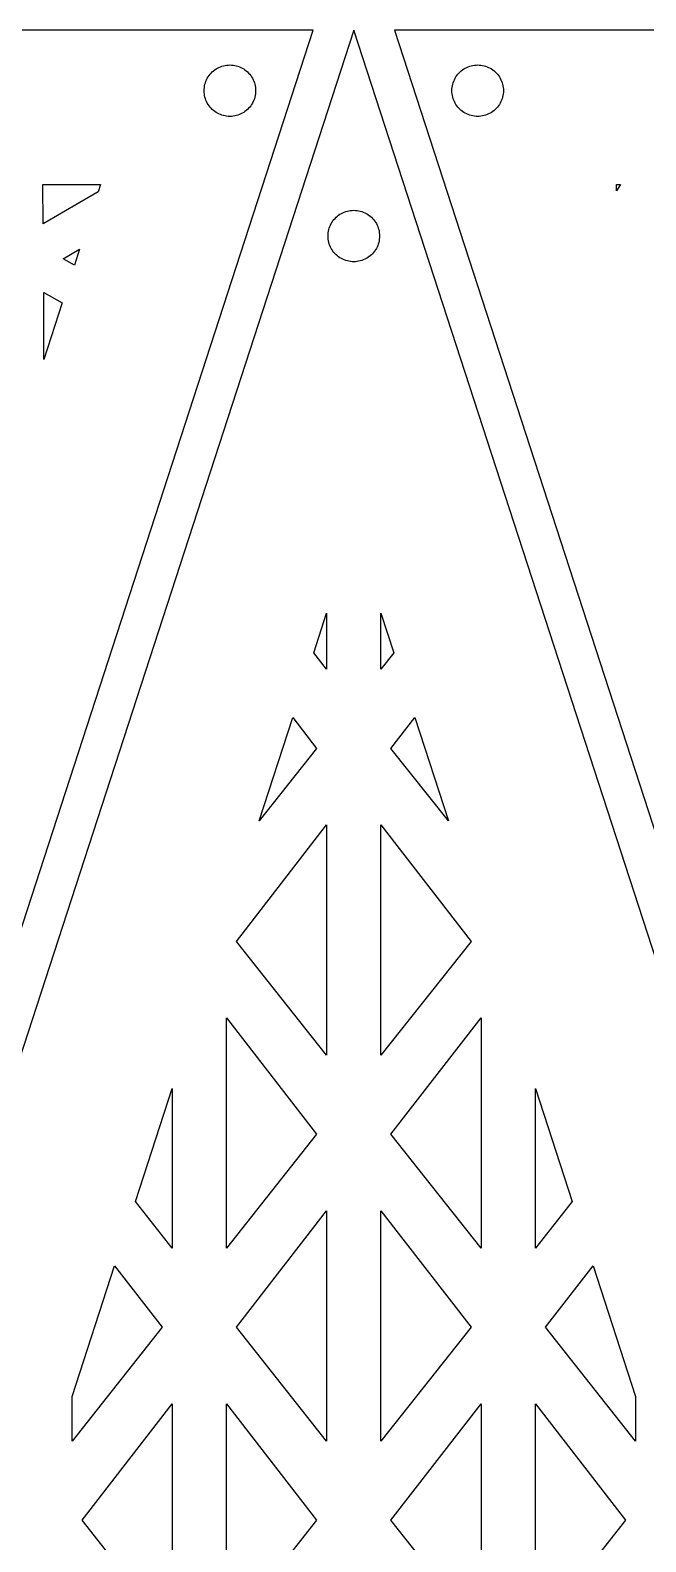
# Model space of a CAD drawing. Header units: metres. Extents: x 20 to 717, y 20 to 251.
# Drawn here: x 382.5 to 430.3, y 133.3 to 250.8 of the extents above; entities that cross this region are included whole.
import ezdxf

# ---------------------------------------------------------------- set-up
doc = ezdxf.new("R2010")
doc.units = ezdxf.units.M

msp = doc.modelspace()

# ---------------------------------------------------------------- linework, layer by layer
for p, q in [((404.463, 250.826), (254.463, 250.826)), ((329.463, 20.0001), (404.463, 250.826)), ((407.617, 250.826), (332.617, 20)), ((482.617, 20), (407.617, 250.826)), ((560.772, 250.826), (410.772, 250.826)), ((410.772, 250.826), (485.772, 20.0001)), ((397.028, 247.877), (397.14, 247.934)), ((397.14, 247.934), (397.255, 247.984)), ((397.255, 247.984), (397.373, 248.026)), ((397.373, 248.026), (397.493, 248.062)), ((397.493, 248.062), (397.617, 248.089)), ((397.617, 248.089), (397.741, 248.109)), ((397.741, 248.109), (397.866, 248.12)), ((397.866, 248.12), (397.992, 248.124)), ((397.992, 248.124), (398.117, 248.12)), ((398.117, 248.12), (398.242, 248.109)), ((398.242, 248.109), (398.366, 248.089)), ((398.366, 248.089), (398.489, 248.062)), ((398.489, 248.062), (398.609, 248.026)), ((398.609, 248.026), (398.727, 247.984)), ((398.727, 247.984), (398.843, 247.934)), ((398.843, 247.934), (398.954, 247.877)), ((416.281, 247.877), (416.392, 247.934)), ((416.392, 247.934), (416.508, 247.984)), ((416.508, 247.984), (416.626, 248.026)), ((416.626, 248.026), (416.747, 248.062)), ((416.747, 248.062), (416.87, 248.089)), ((416.87, 248.089), (416.994, 248.109)), ((416.994, 248.109), (417.119, 248.12)), ((417.119, 248.12), (417.244, 248.124)), ((417.244, 248.124), (417.37, 248.12)), ((417.37, 248.12), (417.495, 248.109)), ((417.495, 248.109), (417.619, 248.089)), ((417.619, 248.089), (417.742, 248.062)), ((417.742, 248.062), (417.862, 248.026)), ((417.862, 248.026), (417.98, 247.984)), ((417.98, 247.984), (418.095, 247.934)), ((418.095, 247.934), (418.207, 247.877)), ((396.089, 246.742), (396.131, 246.86)), ((396.131, 246.86), (396.181, 246.976)), ((396.181, 246.976), (396.239, 247.087)), ((396.239, 247.087), (396.302, 247.195)), ((396.302, 247.195), (396.373, 247.3)), ((396.373, 247.3), (396.45, 247.399)), ((396.45, 247.399), (396.534, 247.493)), ((396.534, 247.493), (396.622, 247.582)), ((396.622, 247.582), (396.716, 247.665)), ((396.716, 247.665), (396.816, 247.742)), ((396.816, 247.742), (396.919, 247.813)), ((396.919, 247.813), (397.028, 247.877)), ((398.954, 247.877), (399.063, 247.813)), ((399.063, 247.813), (399.166, 247.742)), ((399.166, 247.742), (399.266, 247.665)), ((399.266, 247.665), (399.361, 247.582)), ((399.361, 247.582), (399.449, 247.493)), ((399.449, 247.493), (399.533, 247.399)), ((399.533, 247.399), (399.609, 247.3)), ((399.609, 247.3), (399.68, 247.195)), ((399.68, 247.195), (399.743, 247.087)), ((399.743, 247.087), (399.801, 246.976)), ((399.801, 246.976), (399.851, 246.86)), ((399.851, 246.86), (399.893, 246.742)), ((415.342, 246.742), (415.384, 246.86)), ((415.384, 246.86), (415.434, 246.976)), ((415.434, 246.976), (415.492, 247.087)), ((415.492, 247.087), (415.555, 247.195)), ((415.555, 247.195), (415.626, 247.3)), ((415.626, 247.3), (415.703, 247.399)), ((415.703, 247.399), (415.787, 247.493)), ((415.787, 247.493), (415.874, 247.582)), ((415.874, 247.582), (415.969, 247.665)), ((415.969, 247.665), (416.069, 247.742)), ((416.069, 247.742), (416.172, 247.813)), ((416.172, 247.813), (416.281, 247.877)), ((418.207, 247.877), (418.316, 247.813)), ((418.316, 247.813), (418.419, 247.742)), ((418.419, 247.742), (418.519, 247.665)), ((418.519, 247.665), (418.613, 247.582)), ((418.613, 247.582), (418.702, 247.493)), ((418.702, 247.493), (418.786, 247.399)), ((418.786, 247.399), (418.862, 247.3)), ((418.862, 247.3), (418.933, 247.195)), ((418.933, 247.195), (418.997, 247.087)), ((418.997, 247.087), (419.054, 246.976)), ((419.054, 246.976), (419.104, 246.86)), ((419.104, 246.86), (419.146, 246.742)), ((395.992, 246.124), (395.995, 246.249)), ((395.995, 245.998), (395.992, 246.124)), ((395.995, 246.249), (396.007, 246.375)), ((396.007, 245.873), (395.995, 245.998)), ((396.007, 246.375), (396.027, 246.499)), ((396.027, 245.749), (396.007, 245.873)), ((396.027, 246.499), (396.054, 246.621)), ((396.054, 245.627), (396.027, 245.749)), ((396.054, 246.621), (396.089, 246.742)), ((396.089, 245.506), (396.054, 245.627)), ((399.893, 246.742), (399.928, 246.621)), ((399.928, 245.627), (399.893, 245.506)), ((399.928, 246.621), (399.955, 246.499)), ((399.955, 245.749), (399.928, 245.627)), ((399.955, 246.499), (399.975, 246.375)), ((399.975, 245.873), (399.955, 245.749)), ((399.975, 246.375), (399.987, 246.249)), ((399.987, 245.998), (399.975, 245.873)), ((399.987, 246.249), (399.992, 246.124)), ((399.992, 246.124), (399.987, 245.998)), ((415.244, 246.124), (415.248, 246.249)), ((415.248, 245.998), (415.244, 246.124)), ((415.248, 246.249), (415.26, 246.375)), ((415.26, 245.873), (415.248, 245.998)), ((415.26, 246.375), (415.28, 246.499)), ((415.28, 245.749), (415.26, 245.873)), ((415.28, 246.499), (415.307, 246.621)), ((415.307, 245.627), (415.28, 245.749)), ((415.307, 246.621), (415.342, 246.742)), ((415.342, 245.506), (415.307, 245.627)), ((419.146, 246.742), (419.181, 246.621)), ((419.181, 245.627), (419.146, 245.506)), ((419.181, 246.621), (419.208, 246.499)), ((419.208, 245.749), (419.181, 245.627)), ((419.208, 246.499), (419.228, 246.375)), ((419.228, 245.873), (419.208, 245.749)), ((419.228, 246.375), (419.24, 246.249)), ((419.24, 245.998), (419.228, 245.873)), ((419.24, 246.249), (419.244, 246.124)), ((419.244, 246.124), (419.24, 245.998)), ((396.131, 245.388), (396.089, 245.506)), ((396.181, 245.273), (396.131, 245.388)), ((396.239, 245.16), (396.181, 245.273)), ((396.302, 245.052), (396.239, 245.16)), ((396.373, 244.948), (396.302, 245.052)), ((396.45, 244.849), (396.373, 244.948)), ((396.534, 244.755), (396.45, 244.849)), ((396.622, 244.666), (396.534, 244.755)), ((396.716, 244.583), (396.622, 244.666)), ((396.816, 244.506), (396.716, 244.583)), ((396.919, 244.436), (396.816, 244.506)), ((397.028, 244.371), (396.919, 244.436)), ((399.063, 244.436), (398.954, 244.371)), ((399.166, 244.506), (399.063, 244.436)), ((399.266, 244.583), (399.166, 244.506)), ((399.361, 244.666), (399.266, 244.583)), ((399.449, 244.755), (399.361, 244.666)), ((399.533, 244.849), (399.449, 244.755)), ((399.609, 244.948), (399.533, 244.849)), ((399.68, 245.052), (399.609, 244.948)), ((399.743, 245.16), (399.68, 245.052)), ((399.801, 245.273), (399.743, 245.16)), ((399.851, 245.388), (399.801, 245.273)), ((399.893, 245.506), (399.851, 245.388)), ((415.384, 245.388), (415.342, 245.506)), ((415.434, 245.273), (415.384, 245.388)), ((415.492, 245.16), (415.434, 245.273)), ((415.555, 245.052), (415.492, 245.16)), ((415.626, 244.948), (415.555, 245.052)), ((415.703, 244.849), (415.626, 244.948)), ((415.787, 244.755), (415.703, 244.849)), ((415.874, 244.666), (415.787, 244.755)), ((415.969, 244.583), (415.874, 244.666)), ((416.069, 244.506), (415.969, 244.583)), ((416.172, 244.436), (416.069, 244.506)), ((416.281, 244.371), (416.172, 244.436)), ((418.316, 244.436), (418.207, 244.371)), ((418.419, 244.506), (418.316, 244.436)), ((418.519, 244.583), (418.419, 244.506)), ((418.613, 244.666), (418.519, 244.583)), ((418.702, 244.755), (418.613, 244.666)), ((418.786, 244.849), (418.702, 244.755)), ((418.862, 244.948), (418.786, 244.849)), ((418.933, 245.052), (418.862, 244.948)), ((418.997, 245.16), (418.933, 245.052)), ((419.054, 245.273), (418.997, 245.16)), ((419.104, 245.388), (419.054, 245.273)), ((419.146, 245.506), (419.104, 245.388)), ((397.14, 244.315), (397.028, 244.371)), ((397.255, 244.265), (397.14, 244.315)), ((397.373, 244.222), (397.255, 244.265)), ((397.493, 244.187), (397.373, 244.222)), ((397.617, 244.159), (397.493, 244.187)), ((397.741, 244.14), (397.617, 244.159)), ((397.866, 244.128), (397.741, 244.14)), ((397.992, 244.124), (397.866, 244.128)), ((398.117, 244.128), (397.992, 244.124)), ((398.242, 244.14), (398.117, 244.128)), ((398.366, 244.159), (398.242, 244.14)), ((398.489, 244.187), (398.366, 244.159)), ((398.609, 244.222), (398.489, 244.187)), ((398.727, 244.265), (398.609, 244.222)), ((398.843, 244.315), (398.727, 244.265)), ((398.954, 244.371), (398.843, 244.315)), ((416.392, 244.315), (416.281, 244.371)), ((416.508, 244.265), (416.392, 244.315)), ((416.626, 244.222), (416.508, 244.265)), ((416.747, 244.187), (416.626, 244.222)), ((416.87, 244.159), (416.747, 244.187)), ((416.994, 244.14), (416.87, 244.159)), ((417.119, 244.128), (416.994, 244.14)), ((417.244, 244.124), (417.119, 244.128)), ((417.37, 244.128), (417.244, 244.124)), ((417.495, 244.14), (417.37, 244.128)), ((417.619, 244.159), (417.495, 244.14)), ((417.742, 244.187), (417.619, 244.159)), ((417.862, 244.222), (417.742, 244.187)), ((417.98, 244.265), (417.862, 244.222)), ((418.095, 244.315), (417.98, 244.265)), ((418.207, 244.371), (418.095, 244.315)), ((383.454, 238.826), (387.947, 238.826)), ((383.479, 235.785), (383.454, 238.826)), ((387.947, 238.826), (387.762, 238.258)), ((428.026, 238.826), (428.328, 238.826)), ((428.328, 238.826), (428.026, 238.337)), ((428.026, 238.337), (428.026, 238.826)), ((387.762, 238.258), (383.479, 235.785)), ((406.076, 236.101), (406.159, 236.195)), ((406.159, 236.195), (406.248, 236.284)), ((406.248, 236.284), (406.343, 236.367)), ((406.343, 236.367), (406.442, 236.444)), ((406.442, 236.444), (406.546, 236.515)), ((406.546, 236.515), (406.654, 236.579)), ((406.654, 236.579), (406.766, 236.636)), ((406.766, 236.636), (406.881, 236.686)), ((406.881, 236.686), (406.999, 236.728)), ((406.999, 236.728), (407.12, 236.763)), ((407.12, 236.763), (407.242, 236.791)), ((407.242, 236.791), (407.367, 236.81)), ((407.367, 236.81), (407.492, 236.822)), ((407.492, 236.822), (407.617, 236.826)), ((407.617, 236.826), (407.743, 236.822)), ((407.743, 236.822), (407.868, 236.81)), ((407.868, 236.81), (407.992, 236.791)), ((407.992, 236.791), (408.115, 236.763)), ((408.115, 236.763), (408.236, 236.728)), ((408.236, 236.728), (408.354, 236.686)), ((408.354, 236.686), (408.469, 236.636)), ((408.469, 236.636), (408.581, 236.579)), ((408.581, 236.579), (408.689, 236.515)), ((408.689, 236.515), (408.793, 236.444)), ((408.793, 236.444), (408.892, 236.367)), ((408.892, 236.367), (408.987, 236.284)), ((408.987, 236.284), (409.076, 236.195)), ((409.076, 236.195), (409.159, 236.101)), ((405.621, 234.952), (405.633, 235.077)), ((405.633, 235.077), (405.653, 235.201)), ((405.653, 235.201), (405.68, 235.324)), ((405.68, 235.324), (405.715, 235.444)), ((405.715, 235.444), (405.758, 235.562)), ((405.758, 235.562), (405.808, 235.678)), ((405.808, 235.678), (405.865, 235.79)), ((405.865, 235.79), (405.929, 235.898)), ((405.929, 235.898), (405.999, 236.002)), ((405.999, 236.002), (406.076, 236.101)), ((409.159, 236.101), (409.236, 236.002)), ((409.236, 236.002), (409.306, 235.898)), ((409.306, 235.898), (409.37, 235.79)), ((409.37, 235.79), (409.427, 235.678)), ((409.427, 235.678), (409.477, 235.562)), ((409.477, 235.562), (409.52, 235.444)), ((409.52, 235.444), (409.555, 235.324)), ((409.555, 235.324), (409.582, 235.201)), ((409.582, 235.201), (409.602, 235.077)), ((409.602, 235.077), (409.614, 234.952)), ((405.617, 234.826), (405.621, 234.952)), ((405.621, 234.701), (405.617, 234.826)), ((405.633, 234.576), (405.621, 234.701)), ((405.653, 234.451), (405.633, 234.576)), ((405.68, 234.329), (405.653, 234.451)), ((405.715, 234.208), (405.68, 234.329)), ((405.758, 234.09), (405.715, 234.208)), ((405.808, 233.975), (405.758, 234.09)), ((405.865, 233.863), (405.808, 233.975)), ((405.929, 233.755), (405.865, 233.863)), ((409.37, 233.863), (409.306, 233.755)), ((409.427, 233.975), (409.37, 233.863)), ((409.477, 234.09), (409.427, 233.975)), ((409.52, 234.208), (409.477, 234.09)), ((409.555, 234.329), (409.52, 234.208)), ((409.582, 234.451), (409.555, 234.329)), ((409.602, 234.576), (409.582, 234.451)), ((409.614, 234.701), (409.602, 234.576)), ((409.614, 234.952), (409.617, 234.826)), ((409.617, 234.826), (409.614, 234.701)), ((385.047, 233.068), (386.314, 233.8)), ((385.91, 232.561), (385.047, 233.068)), ((386.314, 233.8), (385.91, 232.561)), ((405.999, 233.651), (405.929, 233.755)), ((406.076, 233.551), (405.999, 233.651)), ((406.159, 233.457), (406.076, 233.551)), ((406.248, 233.368), (406.159, 233.457)), ((406.343, 233.285), (406.248, 233.368)), ((406.442, 233.208), (406.343, 233.285)), ((406.546, 233.138), (406.442, 233.208)), ((406.654, 233.074), (406.546, 233.138)), ((406.766, 233.017), (406.654, 233.074)), ((406.881, 232.967), (406.766, 233.017)), ((406.999, 232.924), (406.881, 232.967)), ((407.12, 232.889), (406.999, 232.924)), ((407.242, 232.862), (407.12, 232.889)), ((407.367, 232.842), (407.242, 232.862)), ((407.492, 232.83), (407.367, 232.842)), ((407.617, 232.826), (407.492, 232.83)), ((407.743, 232.83), (407.617, 232.826)), ((407.868, 232.842), (407.743, 232.83)), ((407.992, 232.862), (407.868, 232.842)), ((408.115, 232.889), (407.992, 232.862)), ((408.236, 232.924), (408.115, 232.889)), ((408.354, 232.967), (408.236, 232.924)), ((408.469, 233.017), (408.354, 232.967)), ((408.581, 233.074), (408.469, 233.017)), ((408.689, 233.138), (408.581, 233.074)), ((408.793, 233.208), (408.689, 233.138)), ((408.892, 233.285), (408.793, 233.208)), ((408.987, 233.368), (408.892, 233.285)), ((409.076, 233.457), (408.987, 233.368)), ((409.159, 233.551), (409.076, 233.457)), ((409.236, 233.651), (409.159, 233.551)), ((409.306, 233.755), (409.236, 233.651)), ((383.532, 230.443), (384.96, 229.634)), ((383.532, 225.238), (383.532, 230.443)), ((384.96, 229.634), (383.532, 225.238)), ((404.507, 202.421), (405.509, 205.504)), ((405.509, 205.504), (405.509, 201.156)), ((409.726, 205.504), (410.728, 202.421)), ((409.726, 201.156), (409.726, 205.504)), ((405.509, 201.156), (404.507, 202.421)), ((410.728, 202.421), (409.726, 201.156)), ((400.264, 189.36), (402.874, 197.397)), ((402.874, 197.397), (404.73, 195)), ((410.505, 195), (412.361, 197.397)), ((412.361, 197.397), (414.971, 189.36)), ((404.73, 195), (400.264, 189.36)), ((414.971, 189.36), (410.505, 195)), ((398.506, 180), (405.509, 189.051)), ((405.509, 189.051), (405.509, 171.156)), ((409.726, 189.051), (416.729, 180)), ((409.726, 171.156), (409.726, 189.051)), ((405.509, 171.156), (398.506, 180)), ((416.729, 180), (409.726, 171.156)), ((397.726, 174.051), (404.73, 165)), ((397.726, 156.156), (397.726, 174.051)), ((410.505, 165), (417.509, 174.051)), ((417.509, 174.051), (417.509, 156.156)), ((390.649, 159.768), (393.509, 168.573)), ((393.509, 168.573), (393.509, 156.156)), ((421.726, 168.573), (424.586, 159.768)), ((421.726, 156.156), (421.726, 168.573)), ((404.73, 165), (397.726, 156.156)), ((417.509, 156.156), (410.505, 165)), ((393.509, 156.156), (390.649, 159.768)), ((398.506, 150), (405.509, 159.051)), ((405.509, 159.051), (405.509, 141.156)), ((409.726, 159.051), (416.729, 150)), ((409.726, 141.156), (409.726, 159.051)), ((424.586, 159.768), (421.726, 156.156)), ((385.726, 144.619), (389.029, 154.783)), ((389.029, 154.783), (392.73, 150)), ((422.505, 150), (426.206, 154.783)), ((426.206, 154.783), (429.509, 144.619)), ((392.73, 150), (385.726, 141.156)), ((405.509, 141.156), (398.506, 150)), ((416.729, 150), (409.726, 141.156)), ((429.509, 141.156), (422.505, 150)), ((385.726, 141.156), (385.726, 144.619)), ((429.509, 144.619), (429.509, 141.156)), ((386.506, 135), (393.509, 144.051)), ((393.509, 144.051), (393.509, 126.156)), ((397.726, 144.051), (404.73, 135)), ((397.726, 126.156), (397.726, 144.051)), ((410.505, 135), (417.509, 144.051)), ((417.509, 144.051), (417.509, 126.156)), ((421.726, 144.051), (428.729, 135)), ((421.726, 126.156), (421.726, 144.051)), ((393.509, 126.156), (386.506, 135)), ((404.73, 135), (397.726, 126.156)), ((417.509, 126.156), (410.505, 135)), ((428.729, 135), (421.726, 126.156))]:
    msp.add_line(p, q)

doc.saveas('drawing.dxf')
